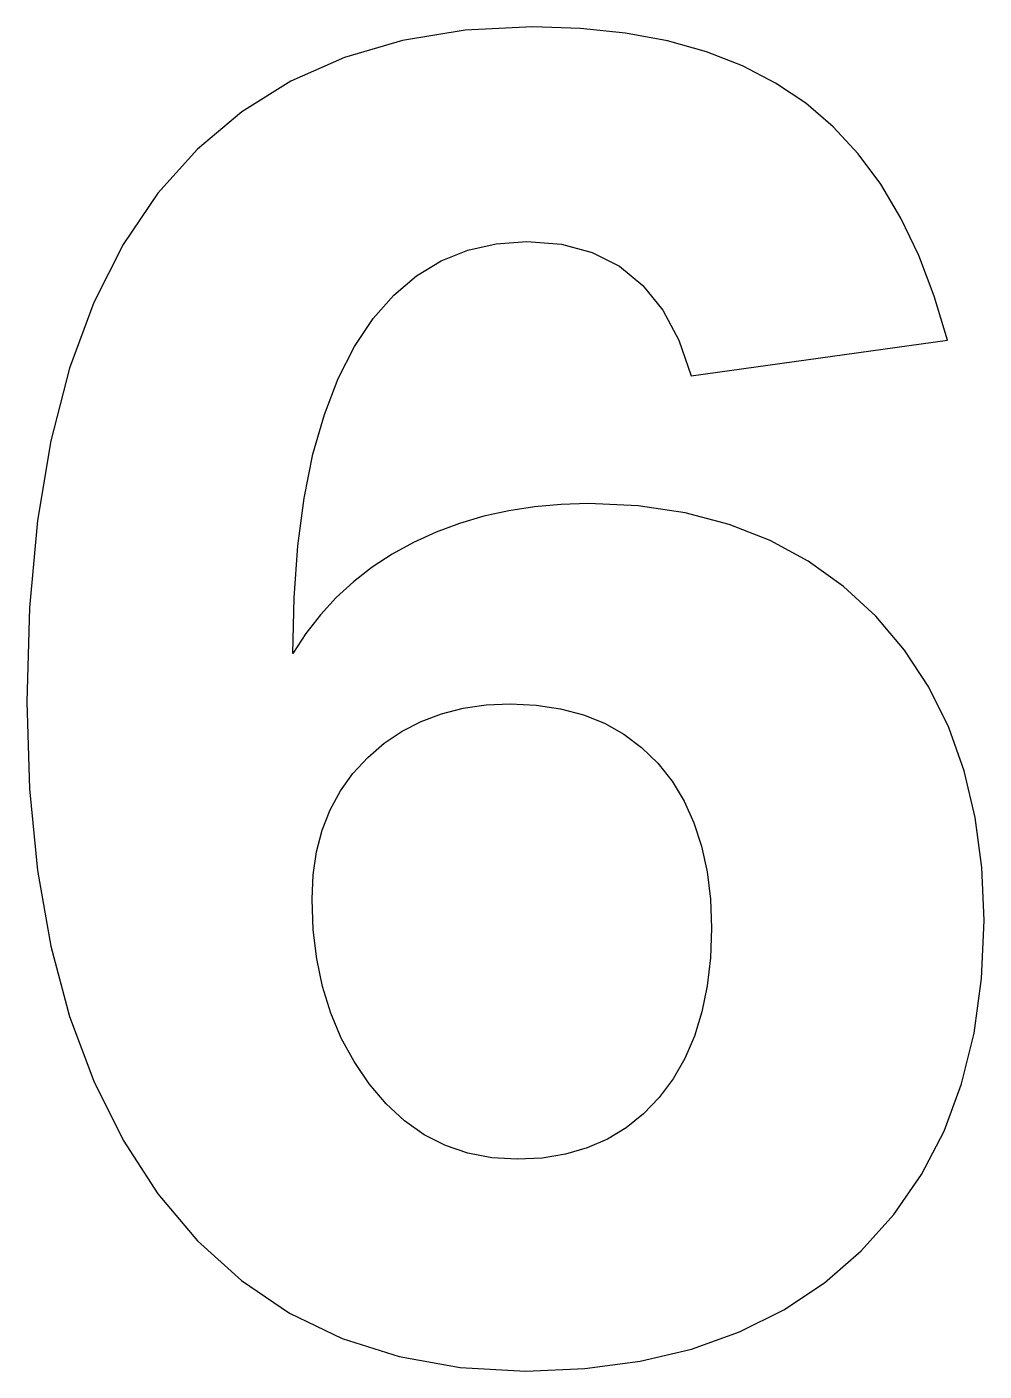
# Model space of a CAD drawing. Header units: metres. Extents: x -6.1 to 6.6, y -22.5 to -4.6.
import ezdxf

# ---------------------------------------------------------------- set-up
doc = ezdxf.new("R2010")
doc.units = ezdxf.units.M

msp = doc.modelspace()

# ---------------------------------------------------------------- linework, layer by layer
for p, q in [((-0.280273, -4.63617), (-1.11606, -4.77185)), ((0.616776, -4.59094), (-0.280273, -4.63617)), ((1.25584, -4.61171), (0.616776, -4.59094)), ((1.85521, -4.67403), (1.25584, -4.61171)), ((-1.11606, -4.77185), (-1.89058, -4.99799)), ((2.41486, -4.77789), (1.85521, -4.67403)), ((2.9348, -4.92329), (2.41486, -4.77789)), ((-1.89058, -4.99799), (-2.60384, -5.31456)), ((3.41505, -5.11023), (2.9348, -4.92329)), ((3.85559, -5.33871), (3.41505, -5.11023)), ((-2.60384, -5.31456), (-3.25584, -5.72162)), ((4.25641, -5.60875), (3.85559, -5.33871)), ((-3.25584, -5.72162), (-3.84657, -6.21912)), ((4.62154, -5.92244), (4.25641, -5.60875)), ((4.95483, -6.28188), (4.62154, -5.92244)), ((-3.84657, -6.21912), (-4.37604, -6.80708)), ((5.25632, -6.68707), (4.95483, -6.28188)), ((5.52599, -7.13803), (5.25632, -6.68707)), ((-4.37604, -6.80708), (-4.83919, -7.48808)), ((5.76382, -7.63474), (5.52599, -7.13803)), ((-4.83919, -7.48808), (-5.23108, -8.26479)), ((-0.247314, -7.56531), (0.132904, -7.47971)), ((0.132904, -7.47971), (0.539444, -7.45119)), ((0.539444, -7.45119), (1.00064, -7.48773)), ((1.00064, -7.48773), (1.4124, -7.59738)), ((-0.601242, -7.70796), (-0.247314, -7.56531)), ((1.4124, -7.59738), (1.77473, -7.78014)), ((5.96986, -8.1772), (5.76382, -7.63474)), ((-0.928894, -7.90768), (-0.601242, -7.70796)), ((1.77473, -7.78014), (2.08765, -8.03598)), ((-1.23024, -8.16446), (-0.928894, -7.90768)), ((2.08765, -8.03598), (2.35112, -8.36493)), ((-1.50528, -8.4783), (-1.23024, -8.16446)), ((6.14406, -8.76541), (5.96986, -8.1772)), ((-5.23108, -8.26479), (-5.55171, -9.13724)), ((2.35112, -8.36493), (2.56516, -8.76697)), ((-1.75403, -8.8492), (-1.50528, -8.4783)), ((2.56516, -8.76697), (2.72977, -9.24213)), ((2.72977, -9.24213), (6.14406, -8.76541)), ((-1.97281, -9.27505), (-1.75403, -8.8492)), ((-5.55171, -9.13724), (-5.8011, -10.1054)), ((-2.15791, -9.75375), (-1.97281, -9.27505)), ((-2.30937, -10.2853), (-2.15791, -9.75375)), ((-5.8011, -10.1054), (-5.97925, -11.1693)), ((-2.42717, -10.8697), (-2.30937, -10.2853)), ((-2.51132, -11.5069), (-2.42717, -10.8697)), ((0.298325, -11.0375), (-0.034805, -11.1111)), ((0.642532, -10.9849), (0.298325, -11.0375)), ((0.997757, -10.9533), (0.642532, -10.9849)), ((1.36404, -10.9428), (0.997757, -10.9533)), ((2.02586, -10.9734), (1.36404, -10.9428)), ((2.64929, -11.0654), (2.02586, -10.9734)), ((3.23434, -11.2185), (2.64929, -11.0654)), ((-5.97925, -11.1693), (-6.08612, -12.3289)), ((-0.356918, -11.2058), (-0.667984, -11.3215)), ((-0.034805, -11.1111), (-0.356918, -11.2058)), ((3.78101, -11.433), (3.23434, -11.2185)), ((-0.968002, -11.4583), (-1.2533, -11.6147)), ((-0.667984, -11.3215), (-0.968002, -11.4583)), ((4.28928, -11.7087), (3.78101, -11.433)), ((-2.5618, -12.197), (-2.51132, -11.5069)), ((-1.2533, -11.6147), (-1.52019, -11.7896)), ((-1.52019, -11.7896), (-1.76869, -11.9828)), ((4.75916, -12.0457), (4.28928, -11.7087)), ((-1.76869, -11.9828), (-1.99878, -12.1945)), ((5.19064, -12.444), (4.75916, -12.0457)), ((-6.08612, -12.3289), (-6.12175, -13.5842)), ((-2.57863, -12.9399), (-2.5618, -12.197)), ((-1.99878, -12.1945), (-2.21046, -12.4245)), ((-2.21046, -12.4245), (-2.40375, -12.673)), ((5.5735, -12.8943), (5.19064, -12.444)), ((-2.40375, -12.673), (-2.57863, -12.9399)), ((5.89745, -13.3874), (5.5735, -12.8943)), ((6.16249, -13.9235), (5.89745, -13.3874)), ((-6.12175, -13.5842), (-6.08612, -14.7434)), ((-0.00238, -13.6246), (0.320374, -13.61)), ((0.320374, -13.61), (0.66655, -13.6262)), ((-0.868164, -13.8436), (-0.596649, -13.7414)), ((-0.596649, -13.7414), (-0.30806, -13.6684)), ((-0.30806, -13.6684), (-0.00238, -13.6246)), ((0.66655, -13.6262), (0.990891, -13.6747)), ((0.990891, -13.6747), (1.29341, -13.7556)), ((1.29341, -13.7556), (1.5741, -13.8688)), ((-1.12259, -13.9749), (-0.868164, -13.8436)), ((1.5741, -13.8688), (1.83295, -14.0144)), ((6.36864, -14.5023), (6.16249, -13.9235)), ((-1.58018, -14.3252), (-1.35992, -14.1355)), ((-1.35992, -14.1355), (-1.12259, -13.9749)), ((1.83295, -14.0144), (2.06998, -14.1923)), ((-1.77672, -14.5388), (-1.58018, -14.3252)), ((2.06998, -14.1923), (2.28517, -14.4025)), ((2.28517, -14.4025), (2.4749, -14.6414)), ((6.5159, -15.1241), (6.36864, -14.5023)), ((-1.94302, -14.7711), (-1.77672, -14.5388)), ((2.4749, -14.6414), (2.63545, -14.9052)), ((-6.08612, -14.7434), (-5.97925, -15.8282)), ((-2.07909, -15.0221), (-1.94302, -14.7711)), ((-2.18492, -15.2917), (-2.07909, -15.0221)), ((2.63545, -14.9052), (2.7668, -15.194)), ((2.7668, -15.194), (2.86897, -15.5078)), ((6.60425, -15.7887), (6.5159, -15.1241)), ((-2.26051, -15.58), (-2.18492, -15.2917)), ((-2.30588, -15.887), (-2.26051, -15.58)), ((2.86897, -15.5078), (2.94194, -15.8466)), ((-5.97925, -15.8282), (-5.8011, -16.8386)), ((-2.32098, -16.2126), (-2.30588, -15.887)), ((2.94194, -15.8466), (2.98573, -16.2104)), ((6.6337, -16.4961), (6.60425, -15.7887)), ((-2.30548, -16.6194), (-2.32098, -16.2126)), ((2.98573, -16.2104), (3.00032, -16.5991)), ((-2.25893, -17.0078), (-2.30548, -16.6194)), ((3.00032, -16.5991), (2.98613, -16.9954)), ((6.6003, -17.2706), (6.6337, -16.4961)), ((-5.8011, -16.8386), (-5.55171, -17.7745)), ((-2.18137, -17.3778), (-2.25893, -17.0078)), ((2.98613, -16.9954), (2.94353, -17.3669)), ((2.94353, -17.3669), (2.87253, -17.7137)), ((6.50012, -17.9965), (6.6003, -17.2706)), ((-2.07277, -17.7293), (-2.18137, -17.3778)), ((-1.93314, -18.0625), (-2.07277, -17.7293)), ((2.87253, -17.7137), (2.77313, -18.0358)), ((-5.55171, -17.7745), (-5.23108, -18.6361)), ((-1.76248, -18.3772), (-1.93314, -18.0625)), ((2.77313, -18.0358), (2.64534, -18.3332)), ((6.33316, -18.6737), (6.50012, -17.9965)), ((-1.56081, -18.6735), (-1.76248, -18.3772)), ((2.64534, -18.3332), (2.48914, -18.6059)), ((2.48914, -18.6059), (2.30455, -18.8538)), ((-5.23108, -18.6361), (-4.83919, -19.4232)), ((-1.3344, -18.9401), (-1.56081, -18.6735)), ((6.0994, -19.3023), (6.33316, -18.6737)), ((-1.08958, -19.1657), (-1.3344, -18.9401)), ((2.30455, -18.8538), (2.0955, -19.0726)), ((2.0955, -19.0726), (1.86595, -19.2577)), ((-0.826355, -19.3503), (-1.08958, -19.1657)), ((1.86595, -19.2577), (1.61589, -19.4092)), ((5.79886, -19.8822), (6.0994, -19.3023)), ((-4.83919, -19.4232), (-4.37604, -20.136)), ((-0.544724, -19.4939), (-0.826355, -19.3503)), ((-0.244675, -19.5964), (-0.544724, -19.4939)), ((1.61589, -19.4092), (1.34534, -19.527)), ((0.073761, -19.6579), (-0.244675, -19.5964)), ((0.410629, -19.6784), (0.073761, -19.6579)), ((0.742691, -19.6616), (0.410629, -19.6784)), ((1.05426, -19.6111), (0.742691, -19.6616)), ((1.34534, -19.527), (1.05426, -19.6111)), ((5.43153, -20.4135), (5.79886, -19.8822)), ((-4.37604, -20.136), (-3.8484, -20.7632)), ((4.99742, -20.8961), (5.43153, -20.4135)), ((-3.8484, -20.7632), (-3.2632, -21.2939)), ((4.50545, -21.3217), (4.99742, -20.8961)), ((-3.2632, -21.2939), (-2.62042, -21.7282)), ((3.96457, -21.6818), (4.50545, -21.3217)), ((-2.62042, -21.7282), (-1.92004, -22.0659)), ((3.37479, -21.9764), (3.96457, -21.6818)), ((2.73608, -22.2055), (3.37479, -21.9764)), ((-1.92004, -22.0659), (-1.16211, -22.3071)), ((2.04848, -22.3692), (2.73608, -22.2055)), ((-1.16211, -22.3071), (-0.346573, -22.4519)), ((1.31195, -22.4674), (2.04848, -22.3692)), ((-0.346573, -22.4519), (0.52652, -22.5001)), ((0.52652, -22.5001), (1.31195, -22.4674))]:
    msp.add_line(p, q)

doc.saveas('drawing.dxf')
